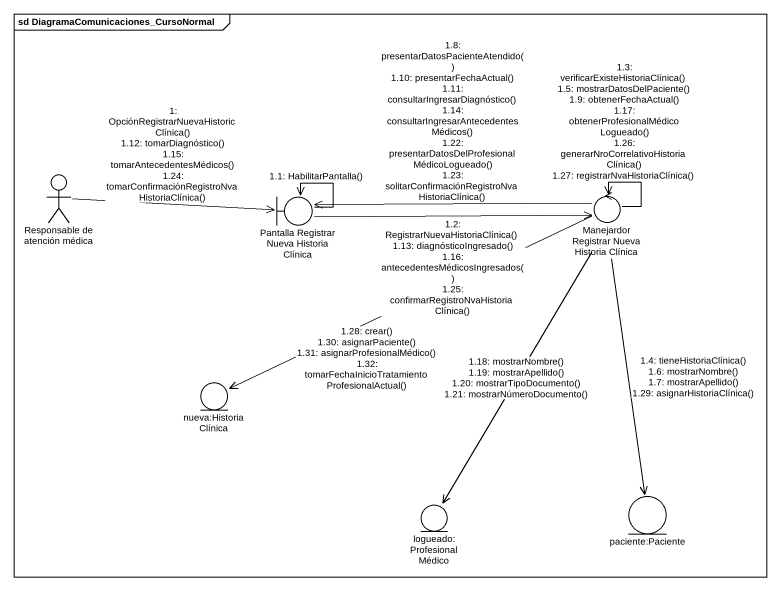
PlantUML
@startuml
mainframe sd DiagramaComunicaciones_CursoNormal
actor "Responsable de atención médica" as Responsable_de_atención
boundary "Pantalla Registrar Nueva Historia Clínica" as Pantalla_Registrar_Nueva
control "Manejardor Registrar Nueva Historia Clínica" as Manejardor_Registrar_Nueva
entity "nueva:HistoriaClínica" as nueva_HistoriaClínica
entity "paciente:Paciente" as paciente_Paciente
entity "logueado:ProfesionalMédico" as logueado_ProfesionalMédico
Responsable_de_atención -right-> Pantalla_Registrar_Nueva : 1: OpciónRegistrarNuevaHistoricClínica()\n1.12: tomarDiagnóstico()\n1.15: tomarAntecedentesMédicos()\n1.24: tomarConfirmaciónRegistroNvaHistoriaClínica()
Pantalla_Registrar_Nueva --> Pantalla_Registrar_Nueva : 1.1: HabilitarPantalla()
Pantalla_Registrar_Nueva -right-> Manejardor_Registrar_Nueva : 1.2: RegistrarNuevaHistoriaClínica()\n1.13: diagnósticoIngresado()\n1.16: antecedentesMédicosIngresados()\n1.25: confirmarRegistroNvaHistoriaClínica()
Manejardor_Registrar_Nueva --> Manejardor_Registrar_Nueva : 1.3: verificarExisteHistoriaClínica()\n1.5: mostrarDatosDelPaciente()\n1.9: obtenerFechaActual()\n1.17: obtenerProfesionalMédicoLogueado()\n1.26: generarNroCorrelativoHistoriaClínica()\n1.27: registrarNvaHistoriaClínica()
Manejardor_Registrar_Nueva --> paciente_Paciente : 1.4: tieneHistoriaClínica()\n1.6: mostrarNombre()\n1.7: mostrarApellido()\n1.29: asignarHistoriaClínica()
Manejardor_Registrar_Nueva -left-> Pantalla_Registrar_Nueva : 1.8: presentarDatosPacienteAtendido()\n1.10: presentarFechaActual()\n1.11: consultarIngresarDiagnóstico()\n1.14: consultarIngresarAntecedentesMédicos()\n1.22: presentarDatosDelProfesionalMédicoLogueado()\n1.23: solitarConfirmaciónRegistroNvaHistoriaClínica()
Manejardor_Registrar_Nueva --> logueado_ProfesionalMédico : 1.18: mostrarNombre()\n1.19: mostrarApellido()\n1.20: mostrarTipoDocumento()\n1.21: mostrarNúmeroDocumento()
Manejardor_Registrar_Nueva -left-> nueva_HistoriaClínica : 1.28: crear()\n1.30: asignarPaciente()\n1.31: asignarProfesionalMédico()\n1.32: tomarFechaInicioTratamientoProfesionalActual()
@enduml
